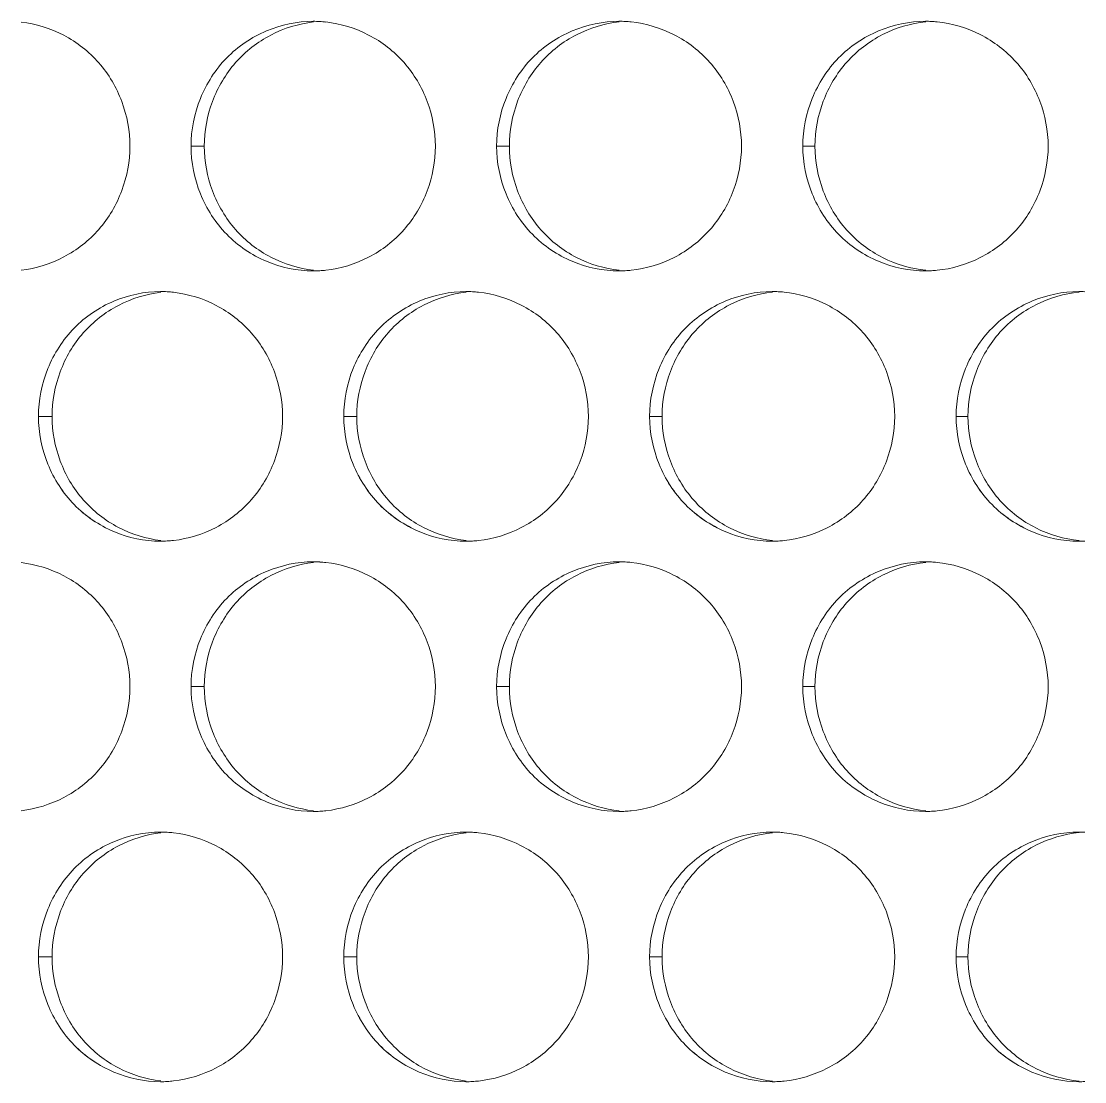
# Model space of a CAD drawing. Header units: millimetres. Extents: x 1177 to 4147, y 93 to 2194.
# Drawn here: x 1637.77 to 1663.32, y 1836.74 to 1862.23 of the extents above; entities that cross this region are included whole.
import ezdxf

# ---------------------------------------------------------------- set-up
doc = ezdxf.new("R2010")
doc.units = ezdxf.units.MM
doc.header["$LTSCALE"] = 0.1
doc.layers.add('标注', color=251, linetype='Continuous', lineweight=9)

msp = doc.modelspace()

# ---------------------------------------------------------------- linework, layer by layer
at = {"layer": '标注'}
for p, q in [((1642.165, 1859.226), (1641.845, 1859.226)), ((1649.495, 1859.226), (1649.189, 1859.226)), ((1656.84, 1859.226), (1656.547, 1859.226)), ((1638.506, 1852.731), (1638.179, 1852.731)), ((1638.506, 1852.731), (1638.179, 1852.731)), ((1645.828, 1852.731), (1645.515, 1852.731)), ((1645.828, 1852.731), (1645.515, 1852.731)), ((1653.166, 1852.731), (1652.866, 1852.731)), ((1653.166, 1852.731), (1652.866, 1852.731)), ((1660.517, 1852.731), (1660.231, 1852.731)), ((1660.517, 1852.731), (1660.231, 1852.731)), ((1642.165, 1846.236), (1641.845, 1846.236)), ((1649.495, 1846.236), (1649.189, 1846.236)), ((1656.84, 1846.236), (1656.547, 1846.236)), ((1638.506, 1839.741), (1638.179, 1839.741)), ((1638.506, 1839.741), (1638.179, 1839.741)), ((1645.828, 1839.741), (1645.515, 1839.741)), ((1645.828, 1839.741), (1645.515, 1839.741)), ((1653.166, 1839.741), (1652.866, 1839.741)), ((1653.166, 1839.741), (1652.866, 1839.741)), ((1660.517, 1839.741), (1660.231, 1839.741)), ((1660.517, 1839.741), (1660.231, 1839.741))]:
    msp.add_line(p, q, dxfattribs=at)
for centre, radius, start, end in [((1644.78, 1859.482), 2.744, 86.6715, 89.994), ((1644.777, 1859.429), 2.797, 83.635, 86.672), ((1652.13, 1859.473), 2.754, 86.83, 89.9946), ((1652.127, 1859.422), 2.804, 83.9356, 86.8305), ((1659.494, 1859.464), 2.763, 86.987, 89.9951), ((1659.491, 1859.415), 2.811, 84.2338, 86.9874), ((1644.78, 1858.971), 2.744, 270.006, 273.3285), ((1644.777, 1859.024), 2.797, 273.328, 276.365), ((1652.13, 1858.98), 2.754, 270.0054, 273.17), ((1652.127, 1859.031), 2.804, 273.1695, 276.0644), ((1659.494, 1858.989), 2.763, 270.0049, 273.013), ((1659.491, 1859.038), 2.811, 273.0126, 275.7662), ((1641.111, 1852.992), 2.739, 86.5917, 89.9937), ((1641.111, 1852.992), 2.739, 86.5917, 89.9937), ((1641.108, 1852.938), 2.793, 83.4837, 86.5922), ((1641.108, 1852.938), 2.793, 83.4837, 86.5922), ((1648.453, 1852.982), 2.749, 86.7509, 89.9943), ((1648.453, 1852.982), 2.749, 86.7509, 89.9943), ((1648.45, 1852.931), 2.801, 83.7856, 86.7514), ((1648.45, 1852.931), 2.801, 83.7856, 86.7514), ((1655.81, 1852.973), 2.758, 86.9087, 89.9949), ((1655.81, 1852.973), 2.758, 86.9087, 89.9949), ((1655.807, 1852.924), 2.808, 84.085, 86.9091), ((1655.807, 1852.924), 2.808, 84.085, 86.9091), ((1663.181, 1852.964), 2.767, 87.065, 89.9954), ((1663.181, 1852.964), 2.767, 87.065, 89.9954), ((1641.111, 1852.471), 2.739, 270.0063, 273.4083), ((1641.111, 1852.471), 2.739, 270.0063, 273.4083), ((1641.108, 1852.525), 2.793, 273.4078, 276.5163), ((1641.108, 1852.525), 2.793, 273.4078, 276.5163), ((1648.453, 1852.48), 2.749, 270.0057, 273.2491), ((1648.453, 1852.48), 2.749, 270.0057, 273.2491), ((1648.45, 1852.532), 2.801, 273.2486, 276.2144), ((1648.45, 1852.532), 2.801, 273.2486, 276.2144), ((1655.81, 1852.49), 2.758, 270.0051, 273.0913), ((1655.81, 1852.49), 2.758, 270.0051, 273.0913), ((1655.807, 1852.539), 2.808, 273.0909, 275.915), ((1655.807, 1852.539), 2.808, 273.0909, 275.915), ((1663.181, 1852.498), 2.767, 270.0046, 272.935), ((1663.181, 1852.498), 2.767, 270.0046, 272.935), ((1644.78, 1846.492), 2.744, 86.6715, 89.994), ((1644.777, 1846.439), 2.797, 83.635, 86.672), ((1652.13, 1846.482), 2.754, 86.83, 89.9946), ((1652.127, 1846.432), 2.804, 83.9356, 86.8305), ((1659.494, 1846.473), 2.763, 86.987, 89.9951), ((1659.491, 1846.425), 2.811, 84.2338, 86.9874), ((1644.78, 1845.98), 2.744, 270.006, 273.3285), ((1644.777, 1846.033), 2.797, 273.328, 276.365), ((1652.13, 1845.99), 2.754, 270.0054, 273.17), ((1652.127, 1846.04), 2.804, 273.1695, 276.0644), ((1659.494, 1845.999), 2.763, 270.0049, 273.013), ((1659.491, 1846.047), 2.811, 273.0126, 275.7662), ((1641.111, 1840.001), 2.739, 86.5917, 89.9937), ((1641.111, 1840.001), 2.739, 86.5917, 89.9937), ((1641.108, 1839.948), 2.793, 83.4837, 86.5922), ((1641.108, 1839.948), 2.793, 83.4837, 86.5922), ((1648.453, 1839.992), 2.749, 86.7509, 89.9943), ((1648.453, 1839.992), 2.749, 86.7509, 89.9943), ((1648.45, 1839.94), 2.801, 83.7856, 86.7514), ((1648.45, 1839.94), 2.801, 83.7856, 86.7514), ((1655.81, 1839.983), 2.758, 86.9087, 89.9949), ((1655.81, 1839.983), 2.758, 86.9087, 89.9949), ((1655.807, 1839.933), 2.808, 84.085, 86.9091), ((1655.807, 1839.933), 2.808, 84.085, 86.9091), ((1663.181, 1839.974), 2.767, 87.065, 89.9954), ((1663.181, 1839.974), 2.767, 87.065, 89.9954), ((1641.111, 1839.48), 2.739, 270.0063, 273.4083), ((1641.111, 1839.48), 2.739, 270.0063, 273.4083), ((1641.108, 1839.534), 2.793, 273.4078, 276.5163), ((1641.108, 1839.534), 2.793, 273.4078, 276.5163), ((1648.453, 1839.49), 2.749, 270.0057, 273.2491), ((1648.453, 1839.49), 2.749, 270.0057, 273.2491), ((1648.45, 1839.542), 2.801, 273.2486, 276.2144), ((1648.45, 1839.542), 2.801, 273.2486, 276.2144), ((1655.81, 1839.499), 2.758, 270.0051, 273.0913), ((1655.81, 1839.499), 2.758, 270.0051, 273.0913), ((1655.807, 1839.549), 2.808, 273.0909, 275.915), ((1655.807, 1839.549), 2.808, 273.0909, 275.915), ((1663.181, 1839.508), 2.767, 270.0046, 272.935), ((1663.181, 1839.508), 2.767, 270.0046, 272.935)]:
    msp.add_arc(centre, radius, start, end, dxfattribs=at)
for points, knots in [([(1640.378, 1859.226), (1640.378, 1859.589), (1640.241, 1860.318), (1639.683, 1861.271), (1638.818, 1861.948), (1638.119, 1862.166), (1637.766, 1862.208)], [0, 0, 0, 0, 0.252574, 0.503626, 0.752432, 1, 1, 1, 1]), ([(1644.789, 1862.209), (1644.434, 1862.17), (1643.733, 1861.953), (1642.863, 1861.277), (1642.302, 1860.322), (1642.165, 1859.591), (1642.165, 1859.226)], [0, 0, 0, 0, 0.247559, 0.496317, 0.747359, 1, 1, 1, 1]), ([(1647.719, 1859.226), (1647.719, 1859.591), (1647.581, 1860.322), (1647.018, 1861.277), (1646.146, 1861.954), (1645.443, 1862.17), (1645.087, 1862.209)], [0, 0, 0, 0, 0.252366, 0.503316, 0.752209, 1, 1, 1, 1]), ([(1652.138, 1862.211), (1651.781, 1862.173), (1651.075, 1861.959), (1650.199, 1861.283), (1649.633, 1860.325), (1649.495, 1859.592), (1649.495, 1859.226)], [0, 0, 0, 0, 0.247774, 0.496618, 0.747561, 1, 1, 1, 1]), ([(1655.074, 1859.226), (1655.074, 1859.592), (1654.935, 1860.326), (1654.367, 1861.283), (1653.488, 1861.959), (1652.781, 1862.173), (1652.423, 1862.211)], [0, 0, 0, 0, 0.252166, 0.503018, 0.751995, 1, 1, 1, 1]), ([(1659.501, 1862.212), (1659.143, 1862.176), (1658.433, 1861.964), (1657.55, 1861.289), (1656.979, 1860.329), (1656.84, 1859.593), (1656.84, 1859.226)], [0, 0, 0, 0, 0.247979, 0.496907, 0.747755, 1, 1, 1, 1]), ([(1662.443, 1859.226), (1662.443, 1859.593), (1662.303, 1860.33), (1661.73, 1861.29), (1660.845, 1861.965), (1660.133, 1862.176), (1659.774, 1862.212)], [0, 0, 0, 0, 0.251975, 0.502732, 0.751792, 1, 1, 1, 1]), ([(1637.766, 1856.245), (1638.119, 1856.287), (1638.818, 1856.505), (1639.683, 1857.182), (1640.241, 1858.135), (1640.378, 1858.863), (1640.378, 1859.226)], [0, 0, 0, 0, 0.247568, 0.496374, 0.747426, 1, 1, 1, 1]), ([(1642.165, 1859.226), (1642.165, 1858.862), (1642.302, 1858.131), (1642.863, 1857.176), (1643.733, 1856.5), (1644.434, 1856.283), (1644.789, 1856.244)], [0, 0, 0, 0, 0.252641, 0.503683, 0.752441, 1, 1, 1, 1]), ([(1645.087, 1856.244), (1645.443, 1856.283), (1646.146, 1856.499), (1647.018, 1857.176), (1647.581, 1858.131), (1647.719, 1858.862), (1647.719, 1859.226)], [0, 0, 0, 0, 0.247791, 0.496684, 0.747634, 1, 1, 1, 1]), ([(1649.495, 1859.226), (1649.495, 1858.861), (1649.633, 1858.128), (1650.199, 1857.17), (1651.075, 1856.494), (1651.781, 1856.28), (1652.138, 1856.242)], [0, 0, 0, 0, 0.252439, 0.503382, 0.752226, 1, 1, 1, 1]), ([(1652.423, 1856.242), (1652.781, 1856.28), (1653.488, 1856.494), (1654.367, 1857.169), (1654.935, 1858.127), (1655.074, 1858.861), (1655.074, 1859.226)], [0, 0, 0, 0, 0.248005, 0.496982, 0.747834, 1, 1, 1, 1]), ([(1656.84, 1859.226), (1656.84, 1858.86), (1656.979, 1858.124), (1657.55, 1857.164), (1658.433, 1856.489), (1659.143, 1856.277), (1659.501, 1856.241)], [0, 0, 0, 0, 0.252245, 0.503093, 0.752021, 1, 1, 1, 1]), ([(1659.774, 1856.241), (1660.133, 1856.277), (1660.845, 1856.488), (1661.73, 1857.163), (1662.303, 1858.123), (1662.443, 1858.86), (1662.443, 1859.226)], [0, 0, 0, 0, 0.248208, 0.497268, 0.748025, 1, 1, 1, 1]), ([(1641.119, 1855.713), (1640.766, 1855.673), (1640.067, 1855.455), (1639.201, 1854.778), (1638.642, 1853.824), (1638.506, 1853.095), (1638.506, 1852.731)], [0, 0, 0, 0, 0.247448, 0.496162, 0.747255, 1, 1, 1, 1]), ([(1641.119, 1855.713), (1640.766, 1855.673), (1640.067, 1855.455), (1639.201, 1854.778), (1638.642, 1853.824), (1638.506, 1853.095), (1638.506, 1852.731)], [0, 0, 0, 0, 0.247448, 0.496162, 0.747255, 1, 1, 1, 1]), ([(1644.046, 1852.731), (1644.046, 1853.095), (1643.909, 1853.825), (1643.348, 1854.779), (1642.48, 1855.456), (1641.779, 1855.673), (1641.425, 1855.713)], [0, 0, 0, 0, 0.252469, 0.503469, 0.752319, 1, 1, 1, 1]), ([(1644.046, 1852.731), (1644.046, 1853.095), (1643.909, 1853.825), (1643.348, 1854.779), (1642.48, 1855.456), (1641.779, 1855.673), (1641.425, 1855.713)], [0, 0, 0, 0, 0.252469, 0.503469, 0.752319, 1, 1, 1, 1]), ([(1648.461, 1855.715), (1648.106, 1855.676), (1647.402, 1855.461), (1646.529, 1854.785), (1645.966, 1853.828), (1645.828, 1853.096), (1645.828, 1852.731)], [0, 0, 0, 0, 0.247668, 0.496469, 0.747461, 1, 1, 1, 1]), ([(1648.461, 1855.715), (1648.106, 1855.676), (1647.402, 1855.461), (1646.529, 1854.785), (1645.966, 1853.828), (1645.828, 1853.096), (1645.828, 1852.731)], [0, 0, 0, 0, 0.247668, 0.496469, 0.747461, 1, 1, 1, 1]), ([(1651.395, 1852.731), (1651.395, 1853.096), (1651.256, 1853.829), (1650.69, 1854.785), (1649.815, 1855.461), (1649.11, 1855.676), (1648.754, 1855.715)], [0, 0, 0, 0, 0.252265, 0.503165, 0.752101, 1, 1, 1, 1]), ([(1651.395, 1852.731), (1651.395, 1853.096), (1651.256, 1853.829), (1650.69, 1854.785), (1649.815, 1855.461), (1649.11, 1855.676), (1648.754, 1855.715)], [0, 0, 0, 0, 0.252265, 0.503165, 0.752101, 1, 1, 1, 1]), ([(1655.818, 1855.716), (1655.46, 1855.679), (1654.752, 1855.466), (1653.873, 1854.791), (1653.305, 1853.832), (1653.166, 1853.097), (1653.166, 1852.731)], [0, 0, 0, 0, 0.247878, 0.496764, 0.747659, 1, 1, 1, 1]), ([(1655.818, 1855.716), (1655.46, 1855.679), (1654.752, 1855.466), (1653.873, 1854.791), (1653.305, 1853.832), (1653.166, 1853.097), (1653.166, 1852.731)], [0, 0, 0, 0, 0.247878, 0.496764, 0.747659, 1, 1, 1, 1]), ([(1658.757, 1852.731), (1658.757, 1853.097), (1658.617, 1853.833), (1658.047, 1854.791), (1657.165, 1855.467), (1656.455, 1855.679), (1656.097, 1855.716)], [0, 0, 0, 0, 0.25207, 0.502874, 0.751892, 1, 1, 1, 1]), ([(1658.757, 1852.731), (1658.757, 1853.097), (1658.617, 1853.833), (1658.047, 1854.791), (1657.165, 1855.467), (1656.455, 1855.679), (1656.097, 1855.716)], [0, 0, 0, 0, 0.25207, 0.502874, 0.751892, 1, 1, 1, 1]), ([(1663.188, 1855.718), (1662.829, 1855.682), (1662.116, 1855.472), (1661.23, 1854.797), (1660.657, 1853.836), (1660.517, 1853.098), (1660.517, 1852.731)], [0, 0, 0, 0, 0.248078, 0.497046, 0.747849, 1, 1, 1, 1]), ([(1663.188, 1855.718), (1662.829, 1855.682), (1662.116, 1855.472), (1661.23, 1854.797), (1660.657, 1853.836), (1660.517, 1853.098), (1660.517, 1852.731)], [0, 0, 0, 0, 0.248078, 0.497046, 0.747849, 1, 1, 1, 1]), ([(1638.506, 1852.731), (1638.506, 1852.368), (1638.642, 1851.638), (1639.201, 1850.684), (1640.067, 1850.007), (1640.766, 1849.79), (1641.119, 1849.749)], [0, 0, 0, 0, 0.252745, 0.503838, 0.752552, 1, 1, 1, 1]), ([(1638.506, 1852.731), (1638.506, 1852.368), (1638.642, 1851.638), (1639.201, 1850.684), (1640.067, 1850.007), (1640.766, 1849.79), (1641.119, 1849.749)], [0, 0, 0, 0, 0.252745, 0.503838, 0.752552, 1, 1, 1, 1]), ([(1641.425, 1849.749), (1641.779, 1849.79), (1642.48, 1850.007), (1643.348, 1850.684), (1643.909, 1851.638), (1644.046, 1852.368), (1644.046, 1852.731)], [0, 0, 0, 0, 0.247681, 0.496531, 0.747531, 1, 1, 1, 1]), ([(1641.425, 1849.749), (1641.779, 1849.79), (1642.48, 1850.007), (1643.348, 1850.684), (1643.909, 1851.638), (1644.046, 1852.368), (1644.046, 1852.731)], [0, 0, 0, 0, 0.247681, 0.496531, 0.747531, 1, 1, 1, 1]), ([(1645.828, 1852.731), (1645.828, 1852.367), (1645.966, 1851.634), (1646.529, 1850.678), (1647.402, 1850.002), (1648.106, 1849.787), (1648.461, 1849.748)], [0, 0, 0, 0, 0.252539, 0.503531, 0.752332, 1, 1, 1, 1]), ([(1645.828, 1852.731), (1645.828, 1852.367), (1645.966, 1851.634), (1646.529, 1850.678), (1647.402, 1850.002), (1648.106, 1849.787), (1648.461, 1849.748)], [0, 0, 0, 0, 0.252539, 0.503531, 0.752332, 1, 1, 1, 1]), ([(1648.754, 1849.748), (1649.11, 1849.786), (1649.815, 1850.001), (1650.69, 1850.677), (1651.256, 1851.634), (1651.395, 1852.366), (1651.395, 1852.731)], [0, 0, 0, 0, 0.247899, 0.496835, 0.747735, 1, 1, 1, 1]), ([(1648.754, 1849.748), (1649.11, 1849.786), (1649.815, 1850.001), (1650.69, 1850.677), (1651.256, 1851.634), (1651.395, 1852.366), (1651.395, 1852.731)], [0, 0, 0, 0, 0.247899, 0.496835, 0.747735, 1, 1, 1, 1]), ([(1653.166, 1852.731), (1653.166, 1852.365), (1653.305, 1851.63), (1653.873, 1850.672), (1654.752, 1849.996), (1655.46, 1849.783), (1655.818, 1849.746)], [0, 0, 0, 0, 0.252341, 0.503236, 0.752122, 1, 1, 1, 1]), ([(1653.166, 1852.731), (1653.166, 1852.365), (1653.305, 1851.63), (1653.873, 1850.672), (1654.752, 1849.996), (1655.46, 1849.783), (1655.818, 1849.746)], [0, 0, 0, 0, 0.252341, 0.503236, 0.752122, 1, 1, 1, 1]), ([(1656.097, 1849.746), (1656.455, 1849.783), (1657.165, 1849.996), (1658.047, 1850.671), (1658.617, 1851.63), (1658.757, 1852.365), (1658.757, 1852.731)], [0, 0, 0, 0, 0.248108, 0.497126, 0.74793, 1, 1, 1, 1]), ([(1656.097, 1849.746), (1656.455, 1849.783), (1657.165, 1849.996), (1658.047, 1850.671), (1658.617, 1851.63), (1658.757, 1852.365), (1658.757, 1852.731)], [0, 0, 0, 0, 0.248108, 0.497126, 0.74793, 1, 1, 1, 1]), ([(1660.517, 1852.731), (1660.517, 1852.364), (1660.657, 1851.627), (1661.23, 1850.666), (1662.116, 1849.991), (1662.829, 1849.78), (1663.188, 1849.745)], [0, 0, 0, 0, 0.252151, 0.502954, 0.751922, 1, 1, 1, 1]), ([(1660.517, 1852.731), (1660.517, 1852.364), (1660.657, 1851.627), (1661.23, 1850.666), (1662.116, 1849.991), (1662.829, 1849.78), (1663.188, 1849.745)], [0, 0, 0, 0, 0.252151, 0.502954, 0.751922, 1, 1, 1, 1]), ([(1638.405, 1851.584), (1638.55, 1851.225), (1638.977, 1850.556), (1639.636, 1850.113), (1639.99, 1849.963)], [0, 0, 0, 0, 0.502056, 1, 1, 1, 1]), ([(1645.741, 1851.584), (1645.887, 1851.225), (1646.315, 1850.555), (1646.976, 1850.113), (1647.33, 1849.963)], [0, 0, 0, 0, 0.501859, 1, 1, 1, 1]), ([(1653.093, 1851.584), (1653.239, 1851.225), (1653.668, 1850.555), (1654.33, 1850.113), (1654.684, 1849.963)], [0, 0, 0, 0, 0.501671, 1, 1, 1, 1]), ([(1660.459, 1851.584), (1660.605, 1851.225), (1661.035, 1850.555), (1661.698, 1850.113), (1662.053, 1849.963)], [0, 0, 0, 0, 0.501492, 1, 1, 1, 1]), ([(1640.378, 1846.236), (1640.378, 1846.599), (1640.241, 1847.328), (1639.683, 1848.281), (1638.818, 1848.958), (1638.119, 1849.176), (1637.766, 1849.217)], [0, 0, 0, 0, 0.252574, 0.503626, 0.752432, 1, 1, 1, 1]), ([(1644.789, 1849.219), (1644.434, 1849.179), (1643.733, 1848.963), (1642.863, 1848.286), (1642.302, 1847.331), (1642.165, 1846.6), (1642.165, 1846.236)], [0, 0, 0, 0, 0.247559, 0.496317, 0.747359, 1, 1, 1, 1]), ([(1647.719, 1846.236), (1647.719, 1846.6), (1647.581, 1847.332), (1647.018, 1848.287), (1646.146, 1848.963), (1645.443, 1849.179), (1645.087, 1849.219)], [0, 0, 0, 0, 0.252366, 0.503316, 0.752209, 1, 1, 1, 1]), ([(1652.138, 1849.22), (1651.781, 1849.182), (1651.075, 1848.969), (1650.199, 1848.292), (1649.633, 1847.335), (1649.495, 1846.601), (1649.495, 1846.236)], [0, 0, 0, 0, 0.247774, 0.496618, 0.747561, 1, 1, 1, 1]), ([(1655.074, 1846.236), (1655.074, 1846.602), (1654.935, 1847.336), (1654.367, 1848.293), (1653.488, 1848.969), (1652.781, 1849.183), (1652.423, 1849.22)], [0, 0, 0, 0, 0.252166, 0.503018, 0.751995, 1, 1, 1, 1]), ([(1659.501, 1849.222), (1659.143, 1849.186), (1658.433, 1848.974), (1657.55, 1848.299), (1656.979, 1847.339), (1656.84, 1846.603), (1656.84, 1846.236)], [0, 0, 0, 0, 0.247979, 0.496907, 0.747755, 1, 1, 1, 1]), ([(1662.443, 1846.236), (1662.443, 1846.603), (1662.303, 1847.339), (1661.73, 1848.299), (1660.845, 1848.974), (1660.133, 1849.186), (1659.774, 1849.222)], [0, 0, 0, 0, 0.251975, 0.502732, 0.751792, 1, 1, 1, 1]), ([(1637.766, 1843.255), (1638.119, 1843.296), (1638.818, 1843.514), (1639.683, 1844.191), (1640.241, 1845.144), (1640.378, 1845.873), (1640.378, 1846.236)], [0, 0, 0, 0, 0.247568, 0.496374, 0.747426, 1, 1, 1, 1]), ([(1642.165, 1846.236), (1642.165, 1845.872), (1642.302, 1845.141), (1642.863, 1844.186), (1643.733, 1843.509), (1644.434, 1843.293), (1644.789, 1843.253)], [0, 0, 0, 0, 0.252641, 0.503683, 0.752441, 1, 1, 1, 1]), ([(1645.087, 1843.253), (1645.443, 1843.293), (1646.146, 1843.509), (1647.018, 1844.185), (1647.581, 1845.14), (1647.719, 1845.872), (1647.719, 1846.236)], [0, 0, 0, 0, 0.247791, 0.496684, 0.747634, 1, 1, 1, 1]), ([(1649.495, 1846.236), (1649.495, 1845.871), (1649.633, 1845.137), (1650.199, 1844.18), (1651.075, 1843.504), (1651.781, 1843.29), (1652.138, 1843.252)], [0, 0, 0, 0, 0.252439, 0.503382, 0.752226, 1, 1, 1, 1]), ([(1652.423, 1843.252), (1652.781, 1843.29), (1653.488, 1843.503), (1654.367, 1844.179), (1654.935, 1845.137), (1655.074, 1845.871), (1655.074, 1846.236)], [0, 0, 0, 0, 0.248005, 0.496982, 0.747834, 1, 1, 1, 1]), ([(1656.84, 1846.236), (1656.84, 1845.87), (1656.979, 1845.133), (1657.55, 1844.174), (1658.433, 1843.498), (1659.143, 1843.287), (1659.501, 1843.25)], [0, 0, 0, 0, 0.252245, 0.503093, 0.752021, 1, 1, 1, 1]), ([(1659.774, 1843.25), (1660.133, 1843.287), (1660.845, 1843.498), (1661.73, 1844.173), (1662.303, 1845.133), (1662.443, 1845.869), (1662.443, 1846.236)], [0, 0, 0, 0, 0.248208, 0.497268, 0.748025, 1, 1, 1, 1]), ([(1641.119, 1842.723), (1640.766, 1842.682), (1640.067, 1842.465), (1639.201, 1841.788), (1638.642, 1840.834), (1638.506, 1840.104), (1638.506, 1839.741)], [0, 0, 0, 0, 0.247448, 0.496162, 0.747255, 1, 1, 1, 1]), ([(1641.119, 1842.723), (1640.766, 1842.682), (1640.067, 1842.465), (1639.201, 1841.788), (1638.642, 1840.834), (1638.506, 1840.104), (1638.506, 1839.741)], [0, 0, 0, 0, 0.247448, 0.496162, 0.747255, 1, 1, 1, 1]), ([(1644.046, 1839.741), (1644.046, 1840.105), (1643.909, 1840.835), (1643.348, 1841.789), (1642.48, 1842.465), (1641.779, 1842.682), (1641.425, 1842.723)], [0, 0, 0, 0, 0.252469, 0.503469, 0.752319, 1, 1, 1, 1]), ([(1644.046, 1839.741), (1644.046, 1840.105), (1643.909, 1840.835), (1643.348, 1841.789), (1642.48, 1842.465), (1641.779, 1842.682), (1641.425, 1842.723)], [0, 0, 0, 0, 0.252469, 0.503469, 0.752319, 1, 1, 1, 1]), ([(1648.461, 1842.724), (1648.106, 1842.686), (1647.402, 1842.471), (1646.529, 1841.794), (1645.966, 1840.838), (1645.828, 1840.106), (1645.828, 1839.741)], [0, 0, 0, 0, 0.247668, 0.496469, 0.747461, 1, 1, 1, 1]), ([(1648.461, 1842.724), (1648.106, 1842.686), (1647.402, 1842.471), (1646.529, 1841.794), (1645.966, 1840.838), (1645.828, 1840.106), (1645.828, 1839.741)], [0, 0, 0, 0, 0.247668, 0.496469, 0.747461, 1, 1, 1, 1]), ([(1651.395, 1839.741), (1651.395, 1840.106), (1651.256, 1840.838), (1650.69, 1841.795), (1649.815, 1842.471), (1649.11, 1842.686), (1648.754, 1842.725)], [0, 0, 0, 0, 0.252265, 0.503165, 0.752101, 1, 1, 1, 1]), ([(1651.395, 1839.741), (1651.395, 1840.106), (1651.256, 1840.838), (1650.69, 1841.795), (1649.815, 1842.471), (1649.11, 1842.686), (1648.754, 1842.725)], [0, 0, 0, 0, 0.252265, 0.503165, 0.752101, 1, 1, 1, 1]), ([(1655.818, 1842.726), (1655.46, 1842.689), (1654.752, 1842.476), (1653.873, 1841.8), (1653.305, 1840.842), (1653.166, 1840.107), (1653.166, 1839.741)], [0, 0, 0, 0, 0.247878, 0.496764, 0.747659, 1, 1, 1, 1]), ([(1655.818, 1842.726), (1655.46, 1842.689), (1654.752, 1842.476), (1653.873, 1841.8), (1653.305, 1840.842), (1653.166, 1840.107), (1653.166, 1839.741)], [0, 0, 0, 0, 0.247878, 0.496764, 0.747659, 1, 1, 1, 1]), ([(1658.757, 1839.741), (1658.757, 1840.107), (1658.617, 1840.842), (1658.047, 1841.801), (1657.165, 1842.476), (1656.455, 1842.689), (1656.097, 1842.726)], [0, 0, 0, 0, 0.25207, 0.502874, 0.751892, 1, 1, 1, 1]), ([(1658.757, 1839.741), (1658.757, 1840.107), (1658.617, 1840.842), (1658.047, 1841.801), (1657.165, 1842.476), (1656.455, 1842.689), (1656.097, 1842.726)], [0, 0, 0, 0, 0.25207, 0.502874, 0.751892, 1, 1, 1, 1]), ([(1663.188, 1842.727), (1662.829, 1842.692), (1662.116, 1842.482), (1661.23, 1841.806), (1660.657, 1840.846), (1660.517, 1840.108), (1660.517, 1839.741)], [0, 0, 0, 0, 0.248078, 0.497046, 0.747849, 1, 1, 1, 1]), ([(1663.188, 1842.727), (1662.829, 1842.692), (1662.116, 1842.482), (1661.23, 1841.806), (1660.657, 1840.846), (1660.517, 1840.108), (1660.517, 1839.741)], [0, 0, 0, 0, 0.248078, 0.497046, 0.747849, 1, 1, 1, 1]), ([(1638.506, 1839.741), (1638.506, 1839.377), (1638.642, 1838.648), (1639.201, 1837.694), (1640.067, 1837.017), (1640.766, 1836.799), (1641.119, 1836.759)], [0, 0, 0, 0, 0.252745, 0.503838, 0.752552, 1, 1, 1, 1]), ([(1638.506, 1839.741), (1638.506, 1839.377), (1638.642, 1838.648), (1639.201, 1837.694), (1640.067, 1837.017), (1640.766, 1836.799), (1641.119, 1836.759)], [0, 0, 0, 0, 0.252745, 0.503838, 0.752552, 1, 1, 1, 1]), ([(1641.425, 1836.759), (1641.779, 1836.799), (1642.48, 1837.016), (1643.348, 1837.693), (1643.909, 1838.647), (1644.046, 1839.377), (1644.046, 1839.741)], [0, 0, 0, 0, 0.247681, 0.496531, 0.747531, 1, 1, 1, 1]), ([(1641.425, 1836.759), (1641.779, 1836.799), (1642.48, 1837.016), (1643.348, 1837.693), (1643.909, 1838.647), (1644.046, 1839.377), (1644.046, 1839.741)], [0, 0, 0, 0, 0.247681, 0.496531, 0.747531, 1, 1, 1, 1]), ([(1645.828, 1839.741), (1645.828, 1839.376), (1645.966, 1838.644), (1646.529, 1837.688), (1647.402, 1837.011), (1648.106, 1836.796), (1648.461, 1836.757)], [0, 0, 0, 0, 0.252539, 0.503531, 0.752332, 1, 1, 1, 1]), ([(1645.828, 1839.741), (1645.828, 1839.376), (1645.966, 1838.644), (1646.529, 1837.688), (1647.402, 1837.011), (1648.106, 1836.796), (1648.461, 1836.757)], [0, 0, 0, 0, 0.252539, 0.503531, 0.752332, 1, 1, 1, 1]), ([(1648.754, 1836.757), (1649.11, 1836.796), (1649.815, 1837.011), (1650.69, 1837.687), (1651.256, 1838.643), (1651.395, 1839.376), (1651.395, 1839.741)], [0, 0, 0, 0, 0.247899, 0.496835, 0.747735, 1, 1, 1, 1]), ([(1648.754, 1836.757), (1649.11, 1836.796), (1649.815, 1837.011), (1650.69, 1837.687), (1651.256, 1838.643), (1651.395, 1839.376), (1651.395, 1839.741)], [0, 0, 0, 0, 0.247899, 0.496835, 0.747735, 1, 1, 1, 1]), ([(1653.166, 1839.741), (1653.166, 1839.375), (1653.305, 1838.64), (1653.873, 1837.682), (1654.752, 1837.006), (1655.46, 1836.793), (1655.818, 1836.756)], [0, 0, 0, 0, 0.252341, 0.503236, 0.752122, 1, 1, 1, 1]), ([(1653.166, 1839.741), (1653.166, 1839.375), (1653.305, 1838.64), (1653.873, 1837.682), (1654.752, 1837.006), (1655.46, 1836.793), (1655.818, 1836.756)], [0, 0, 0, 0, 0.252341, 0.503236, 0.752122, 1, 1, 1, 1]), ([(1656.097, 1836.756), (1656.455, 1836.793), (1657.165, 1837.005), (1658.047, 1837.681), (1658.617, 1838.64), (1658.757, 1839.375), (1658.757, 1839.741)], [0, 0, 0, 0, 0.248108, 0.497126, 0.74793, 1, 1, 1, 1]), ([(1656.097, 1836.756), (1656.455, 1836.793), (1657.165, 1837.005), (1658.047, 1837.681), (1658.617, 1838.64), (1658.757, 1839.375), (1658.757, 1839.741)], [0, 0, 0, 0, 0.248108, 0.497126, 0.74793, 1, 1, 1, 1]), ([(1660.517, 1839.741), (1660.517, 1839.374), (1660.657, 1838.636), (1661.23, 1837.675), (1662.116, 1837), (1662.829, 1836.79), (1663.188, 1836.754)], [0, 0, 0, 0, 0.252151, 0.502954, 0.751922, 1, 1, 1, 1]), ([(1660.517, 1839.741), (1660.517, 1839.374), (1660.657, 1838.636), (1661.23, 1837.675), (1662.116, 1837), (1662.829, 1836.79), (1663.188, 1836.754)], [0, 0, 0, 0, 0.252151, 0.502954, 0.751922, 1, 1, 1, 1]), ([(1638.405, 1838.594), (1638.55, 1838.235), (1638.977, 1837.565), (1639.636, 1837.122), (1639.99, 1836.973)], [0, 0, 0, 0, 0.502056, 1, 1, 1, 1]), ([(1645.741, 1838.594), (1645.887, 1838.235), (1646.315, 1837.565), (1646.976, 1837.122), (1647.33, 1836.973)], [0, 0, 0, 0, 0.501859, 1, 1, 1, 1]), ([(1653.093, 1838.594), (1653.239, 1838.235), (1653.668, 1837.565), (1654.33, 1837.122), (1654.684, 1836.973)], [0, 0, 0, 0, 0.501671, 1, 1, 1, 1]), ([(1660.459, 1838.594), (1660.605, 1838.235), (1661.035, 1837.564), (1661.698, 1837.122), (1662.053, 1836.973)], [0, 0, 0, 0, 0.501492, 1, 1, 1, 1])]:
    msp.add_open_spline(points, degree=3, knots=knots, dxfattribs=at)
for points in [[(1644.781, 1862.226), (1644.398, 1862.226), (1644.01, 1862.144), (1643.658, 1861.995)], [(1652.13, 1862.226), (1651.747, 1862.226), (1651.358, 1862.144), (1651.005, 1861.995)], [(1659.494, 1862.226), (1659.11, 1862.226), (1658.72, 1862.144), (1658.367, 1861.995)], [(1643.658, 1861.995), (1643.304, 1861.845), (1642.973, 1861.622), (1642.704, 1861.347)], [(1651.005, 1861.995), (1650.651, 1861.845), (1650.319, 1861.622), (1650.049, 1861.347)], [(1658.367, 1861.995), (1658.012, 1861.845), (1657.679, 1861.622), (1657.409, 1861.347)], [(1642.704, 1861.347), (1642.433, 1861.071), (1642.217, 1860.732), (1642.071, 1860.374)], [(1650.049, 1861.347), (1649.778, 1861.071), (1649.561, 1860.732), (1649.415, 1860.374)], [(1657.409, 1861.347), (1657.138, 1861.071), (1656.92, 1860.733), (1656.774, 1860.374)], [(1642.071, 1860.374), (1641.925, 1860.012), (1641.845, 1859.616), (1641.845, 1859.226)], [(1649.415, 1860.374), (1649.269, 1860.013), (1649.189, 1859.616), (1649.189, 1859.226)], [(1656.774, 1860.374), (1656.627, 1860.013), (1656.547, 1859.616), (1656.547, 1859.226)], [(1641.845, 1859.226), (1641.845, 1858.837), (1641.925, 1858.44), (1642.071, 1858.079)], [(1649.189, 1859.226), (1649.189, 1858.837), (1649.269, 1858.44), (1649.415, 1858.079)], [(1656.547, 1859.226), (1656.547, 1858.837), (1656.627, 1858.44), (1656.774, 1858.079)], [(1642.071, 1858.079), (1642.217, 1857.721), (1642.433, 1857.382), (1642.704, 1857.106)], [(1649.415, 1858.079), (1649.561, 1857.72), (1649.778, 1857.382), (1650.049, 1857.106)], [(1656.774, 1858.079), (1656.92, 1857.72), (1657.138, 1857.382), (1657.409, 1857.106)], [(1642.704, 1857.106), (1642.973, 1856.831), (1643.304, 1856.608), (1643.658, 1856.458)], [(1650.049, 1857.106), (1650.319, 1856.831), (1650.651, 1856.608), (1651.005, 1856.458)], [(1657.409, 1857.106), (1657.679, 1856.831), (1658.012, 1856.608), (1658.367, 1856.458)], [(1643.658, 1856.458), (1644.01, 1856.309), (1644.398, 1856.226), (1644.781, 1856.226)], [(1651.005, 1856.458), (1651.358, 1856.309), (1651.747, 1856.226), (1652.13, 1856.226)], [(1658.367, 1856.458), (1658.72, 1856.309), (1659.11, 1856.226), (1659.494, 1856.226)], [(1641.111, 1855.731), (1640.73, 1855.731), (1640.341, 1855.648), (1639.99, 1855.5)], [(1641.111, 1855.731), (1640.73, 1855.731), (1640.341, 1855.648), (1639.99, 1855.5)], [(1648.454, 1855.731), (1648.071, 1855.731), (1647.682, 1855.649), (1647.33, 1855.5)], [(1648.454, 1855.731), (1648.071, 1855.731), (1647.682, 1855.649), (1647.33, 1855.5)], [(1655.81, 1855.731), (1655.427, 1855.731), (1655.037, 1855.649), (1654.684, 1855.5)], [(1655.81, 1855.731), (1655.427, 1855.731), (1655.037, 1855.649), (1654.684, 1855.5)], [(1663.181, 1855.731), (1662.797, 1855.731), (1662.407, 1855.649), (1662.053, 1855.5)], [(1663.181, 1855.731), (1662.797, 1855.731), (1662.407, 1855.649), (1662.053, 1855.5)], [(1639.99, 1855.5), (1639.636, 1855.35), (1639.305, 1855.127), (1639.037, 1854.852)], [(1639.99, 1855.5), (1639.636, 1855.35), (1639.305, 1855.127), (1639.037, 1854.852)], [(1647.33, 1855.5), (1646.976, 1855.35), (1646.644, 1855.127), (1646.375, 1854.852)], [(1647.33, 1855.5), (1646.976, 1855.35), (1646.644, 1855.127), (1646.375, 1854.852)], [(1654.684, 1855.5), (1654.33, 1855.35), (1653.997, 1855.127), (1653.727, 1854.852)], [(1654.684, 1855.5), (1654.33, 1855.35), (1653.997, 1855.127), (1653.727, 1854.852)], [(1662.053, 1855.5), (1661.698, 1855.35), (1661.365, 1855.127), (1661.094, 1854.852)], [(1662.053, 1855.5), (1661.698, 1855.35), (1661.365, 1855.127), (1661.094, 1854.852)], [(1639.037, 1854.852), (1638.766, 1854.575), (1638.55, 1854.237), (1638.405, 1853.879)], [(1639.037, 1854.852), (1638.766, 1854.575), (1638.55, 1854.237), (1638.405, 1853.879)], [(1646.375, 1854.852), (1646.104, 1854.575), (1645.887, 1854.237), (1645.741, 1853.879)], [(1646.375, 1854.852), (1646.104, 1854.575), (1645.887, 1854.237), (1645.741, 1853.879)], [(1653.727, 1854.852), (1653.456, 1854.576), (1653.239, 1854.237), (1653.093, 1853.879)], [(1653.727, 1854.852), (1653.456, 1854.576), (1653.239, 1854.237), (1653.093, 1853.879)], [(1661.094, 1854.852), (1660.822, 1854.576), (1660.605, 1854.237), (1660.459, 1853.879)], [(1661.094, 1854.852), (1660.822, 1854.576), (1660.605, 1854.237), (1660.459, 1853.879)], [(1638.405, 1853.879), (1638.258, 1853.517), (1638.179, 1853.121), (1638.179, 1852.731)], [(1638.405, 1853.879), (1638.258, 1853.517), (1638.179, 1853.121), (1638.179, 1852.731)], [(1645.741, 1853.879), (1645.595, 1853.517), (1645.515, 1853.121), (1645.515, 1852.731)], [(1645.741, 1853.879), (1645.595, 1853.517), (1645.515, 1853.121), (1645.515, 1852.731)], [(1653.093, 1853.879), (1652.946, 1853.517), (1652.866, 1853.121), (1652.866, 1852.731)], [(1653.093, 1853.879), (1652.946, 1853.517), (1652.866, 1853.121), (1652.866, 1852.731)], [(1660.459, 1853.879), (1660.312, 1853.517), (1660.231, 1853.121), (1660.231, 1852.731)], [(1660.459, 1853.879), (1660.312, 1853.517), (1660.231, 1853.121), (1660.231, 1852.731)], [(1638.179, 1852.731), (1638.179, 1852.342), (1638.258, 1851.945), (1638.405, 1851.584)], [(1638.179, 1852.731), (1638.179, 1852.342), (1638.258, 1851.945), (1638.405, 1851.584)], [(1645.515, 1852.731), (1645.515, 1852.341), (1645.595, 1851.945), (1645.741, 1851.584)], [(1645.515, 1852.731), (1645.515, 1852.341), (1645.595, 1851.945), (1645.741, 1851.584)], [(1652.866, 1852.731), (1652.866, 1852.341), (1652.946, 1851.945), (1653.093, 1851.584)], [(1652.866, 1852.731), (1652.866, 1852.341), (1652.946, 1851.945), (1653.093, 1851.584)], [(1660.231, 1852.731), (1660.231, 1852.341), (1660.312, 1851.945), (1660.459, 1851.584)], [(1660.231, 1852.731), (1660.231, 1852.341), (1660.312, 1851.945), (1660.459, 1851.584)], [(1638.405, 1851.584), (1638.55, 1851.225), (1638.766, 1850.887), (1639.037, 1850.611)], [(1645.741, 1851.584), (1645.887, 1851.225), (1646.104, 1850.887), (1646.375, 1850.611)], [(1653.093, 1851.584), (1653.239, 1851.225), (1653.456, 1850.887), (1653.727, 1850.611)], [(1660.459, 1851.584), (1660.605, 1851.225), (1660.822, 1850.887), (1661.094, 1850.611)], [(1639.037, 1850.611), (1639.305, 1850.336), (1639.636, 1850.113), (1639.99, 1849.963)], [(1646.375, 1850.611), (1646.644, 1850.336), (1646.976, 1850.113), (1647.33, 1849.963)], [(1653.727, 1850.611), (1653.997, 1850.336), (1654.33, 1850.113), (1654.684, 1849.963)], [(1661.094, 1850.611), (1661.365, 1850.336), (1661.698, 1850.113), (1662.053, 1849.963)], [(1639.99, 1849.963), (1640.341, 1849.814), (1640.73, 1849.731), (1641.111, 1849.731)], [(1639.99, 1849.963), (1640.341, 1849.814), (1640.73, 1849.731), (1641.111, 1849.731)], [(1647.33, 1849.963), (1647.682, 1849.814), (1648.071, 1849.731), (1648.454, 1849.731)], [(1647.33, 1849.963), (1647.682, 1849.814), (1648.071, 1849.731), (1648.454, 1849.731)], [(1654.684, 1849.963), (1655.037, 1849.814), (1655.427, 1849.731), (1655.81, 1849.731)], [(1654.684, 1849.963), (1655.037, 1849.814), (1655.427, 1849.731), (1655.81, 1849.731)], [(1662.053, 1849.963), (1662.407, 1849.814), (1662.797, 1849.731), (1663.181, 1849.731)], [(1662.053, 1849.963), (1662.407, 1849.814), (1662.797, 1849.731), (1663.181, 1849.731)], [(1644.781, 1849.236), (1644.398, 1849.236), (1644.01, 1849.153), (1643.658, 1849.004)], [(1652.13, 1849.236), (1651.747, 1849.236), (1651.358, 1849.153), (1651.005, 1849.004)], [(1659.494, 1849.236), (1659.11, 1849.236), (1658.72, 1849.153), (1658.367, 1849.004)], [(1643.658, 1849.004), (1643.304, 1848.854), (1642.973, 1848.631), (1642.704, 1848.357)], [(1651.005, 1849.004), (1650.651, 1848.854), (1650.319, 1848.632), (1650.049, 1848.357)], [(1658.367, 1849.004), (1658.012, 1848.855), (1657.679, 1848.632), (1657.409, 1848.357)], [(1642.704, 1848.357), (1642.433, 1848.08), (1642.217, 1847.742), (1642.071, 1847.383)], [(1650.049, 1848.357), (1649.778, 1848.08), (1649.561, 1847.742), (1649.415, 1847.383)], [(1657.409, 1848.357), (1657.138, 1848.08), (1656.92, 1847.742), (1656.774, 1847.383)], [(1642.071, 1847.383), (1641.925, 1847.022), (1641.845, 1846.626), (1641.845, 1846.236)], [(1649.415, 1847.383), (1649.269, 1847.022), (1649.189, 1846.626), (1649.189, 1846.236)], [(1656.774, 1847.383), (1656.627, 1847.022), (1656.547, 1846.626), (1656.547, 1846.236)], [(1641.845, 1846.236), (1641.845, 1845.846), (1641.925, 1845.45), (1642.071, 1845.089)], [(1649.189, 1846.236), (1649.189, 1845.846), (1649.269, 1845.45), (1649.415, 1845.089)], [(1656.547, 1846.236), (1656.547, 1845.846), (1656.627, 1845.45), (1656.774, 1845.089)], [(1642.071, 1845.089), (1642.217, 1844.73), (1642.433, 1844.392), (1642.704, 1844.115)], [(1649.415, 1845.089), (1649.561, 1844.73), (1649.778, 1844.392), (1650.049, 1844.115)], [(1656.774, 1845.089), (1656.92, 1844.73), (1657.138, 1844.392), (1657.409, 1844.115)], [(1642.704, 1844.115), (1642.973, 1843.841), (1643.304, 1843.618), (1643.658, 1843.468)], [(1650.049, 1844.115), (1650.319, 1843.841), (1650.651, 1843.618), (1651.005, 1843.468)], [(1657.409, 1844.115), (1657.679, 1843.84), (1658.012, 1843.618), (1658.367, 1843.468)], [(1643.658, 1843.468), (1644.01, 1843.319), (1644.398, 1843.236), (1644.781, 1843.236)], [(1651.005, 1843.468), (1651.358, 1843.319), (1651.747, 1843.236), (1652.13, 1843.236)], [(1658.367, 1843.468), (1658.72, 1843.319), (1659.11, 1843.236), (1659.494, 1843.236)], [(1641.111, 1842.741), (1640.73, 1842.741), (1640.341, 1842.658), (1639.99, 1842.509)], [(1641.111, 1842.741), (1640.73, 1842.741), (1640.341, 1842.658), (1639.99, 1842.509)], [(1648.454, 1842.741), (1648.071, 1842.741), (1647.682, 1842.658), (1647.33, 1842.509)], [(1648.454, 1842.741), (1648.071, 1842.741), (1647.682, 1842.658), (1647.33, 1842.509)], [(1655.81, 1842.741), (1655.427, 1842.741), (1655.037, 1842.658), (1654.684, 1842.509)], [(1655.81, 1842.741), (1655.427, 1842.741), (1655.037, 1842.658), (1654.684, 1842.509)], [(1663.181, 1842.741), (1662.797, 1842.741), (1662.407, 1842.658), (1662.053, 1842.509)], [(1663.181, 1842.741), (1662.797, 1842.741), (1662.407, 1842.658), (1662.053, 1842.509)], [(1639.99, 1842.509), (1639.636, 1842.359), (1639.305, 1842.136), (1639.037, 1841.862)], [(1639.99, 1842.509), (1639.636, 1842.359), (1639.305, 1842.136), (1639.037, 1841.862)], [(1647.33, 1842.509), (1646.976, 1842.359), (1646.644, 1842.136), (1646.375, 1841.862)], [(1647.33, 1842.509), (1646.976, 1842.359), (1646.644, 1842.136), (1646.375, 1841.862)], [(1654.684, 1842.509), (1654.33, 1842.359), (1653.997, 1842.136), (1653.727, 1841.862)], [(1654.684, 1842.509), (1654.33, 1842.359), (1653.997, 1842.136), (1653.727, 1841.862)], [(1662.053, 1842.509), (1661.698, 1842.359), (1661.365, 1842.137), (1661.094, 1841.862)], [(1662.053, 1842.509), (1661.698, 1842.359), (1661.365, 1842.137), (1661.094, 1841.862)], [(1639.037, 1841.862), (1638.766, 1841.585), (1638.55, 1841.247), (1638.405, 1840.888)], [(1639.037, 1841.862), (1638.766, 1841.585), (1638.55, 1841.247), (1638.405, 1840.888)], [(1646.375, 1841.862), (1646.104, 1841.585), (1645.887, 1841.247), (1645.741, 1840.888)], [(1646.375, 1841.862), (1646.104, 1841.585), (1645.887, 1841.247), (1645.741, 1840.888)], [(1653.727, 1841.862), (1653.456, 1841.585), (1653.239, 1841.247), (1653.093, 1840.888)], [(1653.727, 1841.862), (1653.456, 1841.585), (1653.239, 1841.247), (1653.093, 1840.888)], [(1661.094, 1841.862), (1660.822, 1841.585), (1660.605, 1841.247), (1660.459, 1840.888)], [(1661.094, 1841.862), (1660.822, 1841.585), (1660.605, 1841.247), (1660.459, 1840.888)], [(1638.405, 1840.888), (1638.258, 1840.527), (1638.179, 1840.131), (1638.179, 1839.741)], [(1638.405, 1840.888), (1638.258, 1840.527), (1638.179, 1840.131), (1638.179, 1839.741)], [(1645.741, 1840.888), (1645.595, 1840.527), (1645.515, 1840.131), (1645.515, 1839.741)], [(1645.741, 1840.888), (1645.595, 1840.527), (1645.515, 1840.131), (1645.515, 1839.741)], [(1653.093, 1840.888), (1652.946, 1840.527), (1652.866, 1840.131), (1652.866, 1839.741)], [(1653.093, 1840.888), (1652.946, 1840.527), (1652.866, 1840.131), (1652.866, 1839.741)], [(1660.459, 1840.888), (1660.312, 1840.527), (1660.231, 1840.131), (1660.231, 1839.741)], [(1660.459, 1840.888), (1660.312, 1840.527), (1660.231, 1840.131), (1660.231, 1839.741)], [(1638.179, 1839.741), (1638.179, 1839.351), (1638.258, 1838.955), (1638.405, 1838.594)], [(1638.179, 1839.741), (1638.179, 1839.351), (1638.258, 1838.955), (1638.405, 1838.594)], [(1645.515, 1839.741), (1645.515, 1839.351), (1645.595, 1838.955), (1645.741, 1838.594)], [(1645.515, 1839.741), (1645.515, 1839.351), (1645.595, 1838.955), (1645.741, 1838.594)], [(1652.866, 1839.741), (1652.866, 1839.351), (1652.946, 1838.955), (1653.093, 1838.594)], [(1652.866, 1839.741), (1652.866, 1839.351), (1652.946, 1838.955), (1653.093, 1838.594)], [(1660.231, 1839.741), (1660.231, 1839.351), (1660.312, 1838.955), (1660.459, 1838.594)], [(1660.231, 1839.741), (1660.231, 1839.351), (1660.312, 1838.955), (1660.459, 1838.594)], [(1638.405, 1838.594), (1638.55, 1838.235), (1638.766, 1837.897), (1639.037, 1837.62)], [(1645.741, 1838.594), (1645.887, 1838.235), (1646.104, 1837.897), (1646.375, 1837.62)], [(1653.093, 1838.594), (1653.239, 1838.235), (1653.456, 1837.897), (1653.727, 1837.62)], [(1660.459, 1838.594), (1660.605, 1838.235), (1660.822, 1837.897), (1661.094, 1837.62)], [(1639.037, 1837.62), (1639.305, 1837.346), (1639.636, 1837.123), (1639.99, 1836.973)], [(1646.375, 1837.62), (1646.644, 1837.345), (1646.976, 1837.123), (1647.33, 1836.973)], [(1653.727, 1837.62), (1653.997, 1837.345), (1654.33, 1837.122), (1654.684, 1836.973)], [(1661.094, 1837.62), (1661.365, 1837.345), (1661.698, 1837.122), (1662.053, 1836.973)], [(1639.99, 1836.973), (1640.341, 1836.824), (1640.73, 1836.741), (1641.111, 1836.741)], [(1639.99, 1836.973), (1640.341, 1836.824), (1640.73, 1836.741), (1641.111, 1836.741)], [(1647.33, 1836.973), (1647.682, 1836.824), (1648.071, 1836.741), (1648.454, 1836.741)], [(1647.33, 1836.973), (1647.682, 1836.824), (1648.071, 1836.741), (1648.454, 1836.741)], [(1654.684, 1836.973), (1655.037, 1836.824), (1655.427, 1836.741), (1655.81, 1836.741)], [(1654.684, 1836.973), (1655.037, 1836.824), (1655.427, 1836.741), (1655.81, 1836.741)], [(1662.053, 1836.973), (1662.407, 1836.824), (1662.797, 1836.741), (1663.181, 1836.741)], [(1662.053, 1836.973), (1662.407, 1836.824), (1662.797, 1836.741), (1663.181, 1836.741)]]:
    msp.add_open_spline(points, degree=3, dxfattribs=at)

doc.saveas('drawing.dxf')
